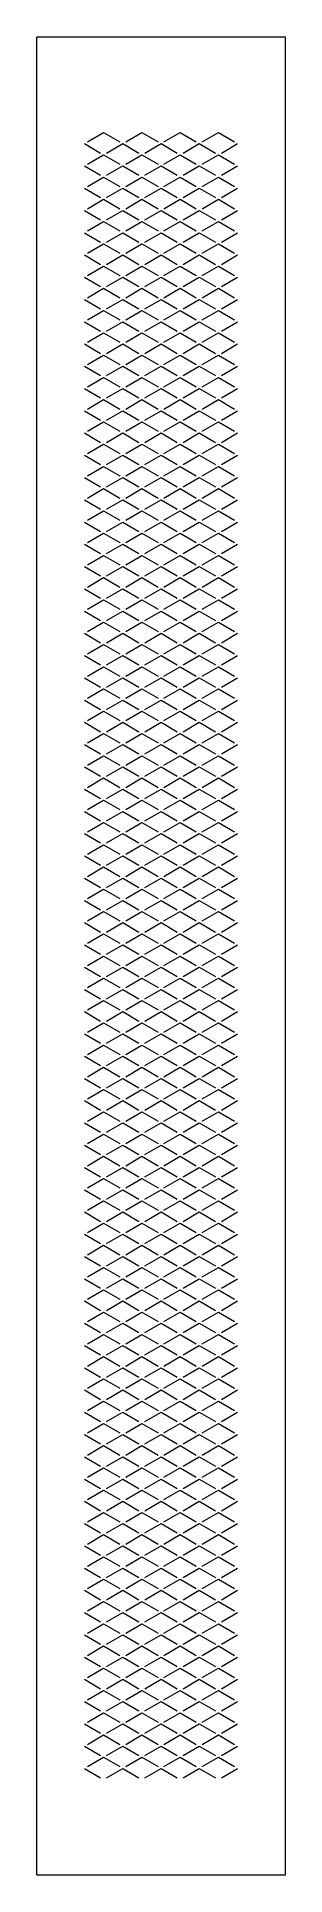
# Model space of a CAD drawing. Header units: metres. Extents: x 0 to 13, y 0 to 96.
import ezdxf

# ---------------------------------------------------------------- set-up
doc = ezdxf.new("R2010")
doc.units = ezdxf.units.M
doc.layers.add('TOP', color=1, linetype='Continuous', lineweight=0)

msp = doc.modelspace()

# ---------------------------------------------------------------- linework, layer by layer
at = {"layer": 'TOP'}
for p, q in [((2.5, 90.419), (3.344, 89.928)), ((2.656, 90.509), (3.5, 91)), ((3.5, 91), (4.344, 90.509)), ((3.656, 89.928), (4.5, 90.419)), ((4.5, 90.419), (5.344, 89.928)), ((4.656, 90.509), (5.5, 91)), ((5.5, 91), (6.344, 90.509)), ((5.656, 89.928), (6.5, 90.419)), ((6.5, 90.419), (7.344, 89.928)), ((6.656, 90.509), (7.5, 91)), ((7.5, 91), (8.344, 90.509)), ((7.656, 89.928), (8.5, 90.419)), ((8.5, 90.419), (9.344, 89.928)), ((8.656, 90.509), (9.5, 91)), ((9.5, 91), (10.344, 90.509)), ((9.656, 89.928), (10.5, 90.419)), ((2.656, 89.347), (3.5, 89.838)), ((3.5, 89.838), (4.344, 89.347)), ((4.656, 89.347), (5.5, 89.838)), ((5.5, 89.838), (6.344, 89.347)), ((6.656, 89.347), (7.5, 89.838)), ((7.5, 89.838), (8.344, 89.347)), ((8.656, 89.347), (9.5, 89.838)), ((9.5, 89.838), (10.344, 89.347)), ((2.5, 89.257), (3.344, 88.766)), ((2.656, 88.185), (3.5, 88.676)), ((3.5, 88.676), (4.344, 88.185)), ((3.656, 88.766), (4.5, 89.257)), ((4.5, 89.257), (5.344, 88.766)), ((4.656, 88.185), (5.5, 88.676)), ((5.5, 88.676), (6.344, 88.185)), ((5.656, 88.766), (6.5, 89.257)), ((6.5, 89.257), (7.344, 88.766)), ((6.656, 88.185), (7.5, 88.676)), ((7.5, 88.676), (8.344, 88.185)), ((7.656, 88.766), (8.5, 89.257)), ((8.5, 89.257), (9.344, 88.766)), ((8.656, 88.185), (9.5, 88.676)), ((9.5, 88.676), (10.344, 88.185)), ((9.656, 88.766), (10.5, 89.257)), ((2.5, 88.095), (3.344, 87.604)), ((2.656, 87.022), (3.5, 87.514)), ((3.5, 87.514), (4.344, 87.022)), ((3.656, 87.604), (4.5, 88.095)), ((4.5, 88.095), (5.344, 87.604)), ((4.656, 87.022), (5.5, 87.514)), ((5.5, 87.514), (6.344, 87.022)), ((5.656, 87.604), (6.5, 88.095)), ((6.5, 88.095), (7.344, 87.604)), ((6.656, 87.022), (7.5, 87.514)), ((7.5, 87.514), (8.344, 87.022)), ((7.656, 87.604), (8.5, 88.095)), ((8.5, 88.095), (9.344, 87.604)), ((8.656, 87.022), (9.5, 87.514)), ((9.5, 87.514), (10.344, 87.022)), ((9.656, 87.604), (10.5, 88.095)), ((2.5, 86.932), (3.344, 86.441)), ((3.656, 86.441), (4.5, 86.932)), ((4.5, 86.932), (5.344, 86.441)), ((5.656, 86.441), (6.5, 86.932)), ((6.5, 86.932), (7.344, 86.441)), ((7.656, 86.441), (8.5, 86.932)), ((8.5, 86.932), (9.344, 86.441)), ((9.656, 86.441), (10.5, 86.932)), ((2.5, 85.77), (3.344, 85.279)), ((2.656, 85.86), (3.5, 86.351)), ((3.5, 86.351), (4.344, 85.86)), ((3.656, 85.279), (4.5, 85.77)), ((4.5, 85.77), (5.344, 85.279)), ((4.656, 85.86), (5.5, 86.351)), ((5.5, 86.351), (6.344, 85.86)), ((5.656, 85.279), (6.5, 85.77)), ((6.5, 85.77), (7.344, 85.279)), ((6.656, 85.86), (7.5, 86.351)), ((7.5, 86.351), (8.344, 85.86)), ((7.656, 85.279), (8.5, 85.77)), ((8.5, 85.77), (9.344, 85.279)), ((8.656, 85.86), (9.5, 86.351)), ((9.5, 86.351), (10.344, 85.86)), ((9.656, 85.279), (10.5, 85.77)), ((2.5, 84.608), (3.344, 84.117)), ((2.656, 84.698), (3.5, 85.189)), ((3.5, 85.189), (4.344, 84.698)), ((3.656, 84.117), (4.5, 84.608)), ((4.5, 84.608), (5.344, 84.117)), ((4.656, 84.698), (5.5, 85.189)), ((5.5, 85.189), (6.344, 84.698)), ((5.656, 84.117), (6.5, 84.608)), ((6.5, 84.608), (7.344, 84.117)), ((6.656, 84.698), (7.5, 85.189)), ((7.5, 85.189), (8.344, 84.698)), ((7.656, 84.117), (8.5, 84.608)), ((8.5, 84.608), (9.344, 84.117)), ((8.656, 84.698), (9.5, 85.189)), ((9.5, 85.189), (10.344, 84.698)), ((9.656, 84.117), (10.5, 84.608)), ((2.656, 83.536), (3.5, 84.027)), ((3.5, 84.027), (4.344, 83.536)), ((4.656, 83.536), (5.5, 84.027)), ((5.5, 84.027), (6.344, 83.536)), ((6.656, 83.536), (7.5, 84.027)), ((7.5, 84.027), (8.344, 83.536)), ((8.656, 83.536), (9.5, 84.027)), ((9.5, 84.027), (10.344, 83.536)), ((2.5, 83.446), (3.344, 82.955)), ((2.656, 82.374), (3.5, 82.865)), ((3.5, 82.865), (4.344, 82.374)), ((3.656, 82.955), (4.5, 83.446)), ((4.5, 83.446), (5.344, 82.955)), ((4.656, 82.374), (5.5, 82.865)), ((5.5, 82.865), (6.344, 82.374)), ((5.656, 82.955), (6.5, 83.446)), ((6.5, 83.446), (7.344, 82.955)), ((6.656, 82.374), (7.5, 82.865)), ((7.5, 82.865), (8.344, 82.374)), ((7.656, 82.955), (8.5, 83.446)), ((8.5, 83.446), (9.344, 82.955)), ((8.656, 82.374), (9.5, 82.865)), ((9.5, 82.865), (10.344, 82.374)), ((9.656, 82.955), (10.5, 83.446)), ((2.5, 82.284), (3.344, 81.793)), ((2.656, 81.212), (3.5, 81.703)), ((3.5, 81.703), (4.344, 81.212)), ((3.656, 81.793), (4.5, 82.284)), ((4.5, 82.284), (5.344, 81.793)), ((4.656, 81.212), (5.5, 81.703)), ((5.5, 81.703), (6.344, 81.212)), ((5.656, 81.793), (6.5, 82.284)), ((6.5, 82.284), (7.344, 81.793)), ((6.656, 81.212), (7.5, 81.703)), ((7.5, 81.703), (8.344, 81.212)), ((7.656, 81.793), (8.5, 82.284)), ((8.5, 82.284), (9.344, 81.793)), ((8.656, 81.212), (9.5, 81.703)), ((9.5, 81.703), (10.344, 81.212)), ((9.656, 81.793), (10.5, 82.284)), ((2.5, 81.122), (3.344, 80.631)), ((3.656, 80.631), (4.5, 81.122)), ((4.5, 81.122), (5.344, 80.631)), ((5.656, 80.631), (6.5, 81.122)), ((6.5, 81.122), (7.344, 80.631)), ((7.656, 80.631), (8.5, 81.122)), ((8.5, 81.122), (9.344, 80.631)), ((9.656, 80.631), (10.5, 81.122)), ((2.5, 79.959), (3.344, 79.468)), ((2.656, 80.05), (3.5, 80.541)), ((3.5, 80.541), (4.344, 80.05)), ((3.656, 79.468), (4.5, 79.959)), ((4.5, 79.959), (5.344, 79.468)), ((4.656, 80.05), (5.5, 80.541)), ((5.5, 80.541), (6.344, 80.05)), ((5.656, 79.468), (6.5, 79.959)), ((6.5, 79.959), (7.344, 79.468)), ((6.656, 80.05), (7.5, 80.541)), ((7.5, 80.541), (8.344, 80.05)), ((7.656, 79.468), (8.5, 79.959)), ((8.5, 79.959), (9.344, 79.468)), ((8.656, 80.05), (9.5, 80.541)), ((9.5, 80.541), (10.344, 80.05)), ((9.656, 79.468), (10.5, 79.959)), ((2.5, 78.797), (3.344, 78.306)), ((2.656, 78.887), (3.5, 79.378)), ((3.5, 79.378), (4.344, 78.887)), ((3.656, 78.306), (4.5, 78.797)), ((4.5, 78.797), (5.344, 78.306)), ((4.656, 78.887), (5.5, 79.378)), ((5.5, 79.378), (6.344, 78.887)), ((5.656, 78.306), (6.5, 78.797)), ((6.5, 78.797), (7.344, 78.306)), ((6.656, 78.887), (7.5, 79.378)), ((7.5, 79.378), (8.344, 78.887)), ((7.656, 78.306), (8.5, 78.797)), ((8.5, 78.797), (9.344, 78.306)), ((8.656, 78.887), (9.5, 79.378)), ((9.5, 79.378), (10.344, 78.887)), ((9.656, 78.306), (10.5, 78.797)), ((2.656, 77.725), (3.5, 78.216)), ((3.5, 78.216), (4.344, 77.725)), ((4.656, 77.725), (5.5, 78.216)), ((5.5, 78.216), (6.344, 77.725)), ((6.656, 77.725), (7.5, 78.216)), ((7.5, 78.216), (8.344, 77.725)), ((8.656, 77.725), (9.5, 78.216)), ((9.5, 78.216), (10.344, 77.725)), ((2.5, 77.635), (3.344, 77.144)), ((2.656, 76.563), (3.5, 77.054)), ((3.5, 77.054), (4.344, 76.563)), ((3.656, 77.144), (4.5, 77.635)), ((4.5, 77.635), (5.344, 77.144)), ((4.656, 76.563), (5.5, 77.054)), ((5.5, 77.054), (6.344, 76.563)), ((5.656, 77.144), (6.5, 77.635)), ((6.5, 77.635), (7.344, 77.144)), ((6.656, 76.563), (7.5, 77.054)), ((7.5, 77.054), (8.344, 76.563)), ((7.656, 77.144), (8.5, 77.635)), ((8.5, 77.635), (9.344, 77.144)), ((8.656, 76.563), (9.5, 77.054)), ((9.5, 77.054), (10.344, 76.563)), ((9.656, 77.144), (10.5, 77.635)), ((2.5, 76.473), (3.344, 75.982)), ((2.656, 75.401), (3.5, 75.892)), ((3.5, 75.892), (4.344, 75.401)), ((3.656, 75.982), (4.5, 76.473)), ((4.5, 76.473), (5.344, 75.982)), ((4.656, 75.401), (5.5, 75.892)), ((5.5, 75.892), (6.344, 75.401)), ((5.656, 75.982), (6.5, 76.473)), ((6.5, 76.473), (7.344, 75.982)), ((6.656, 75.401), (7.5, 75.892)), ((7.5, 75.892), (8.344, 75.401)), ((7.656, 75.982), (8.5, 76.473)), ((8.5, 76.473), (9.344, 75.982)), ((8.656, 75.401), (9.5, 75.892)), ((9.5, 75.892), (10.344, 75.401)), ((9.656, 75.982), (10.5, 76.473)), ((2.5, 75.311), (3.344, 74.82)), ((3.656, 74.82), (4.5, 75.311)), ((4.5, 75.311), (5.344, 74.82)), ((5.656, 74.82), (6.5, 75.311)), ((6.5, 75.311), (7.344, 74.82)), ((7.656, 74.82), (8.5, 75.311)), ((8.5, 75.311), (9.344, 74.82)), ((9.656, 74.82), (10.5, 75.311)), ((2.5, 74.149), (3.344, 73.658)), ((2.656, 74.239), (3.5, 74.73)), ((3.5, 74.73), (4.344, 74.239)), ((3.656, 73.658), (4.5, 74.149)), ((4.5, 74.149), (5.344, 73.658)), ((4.656, 74.239), (5.5, 74.73)), ((5.5, 74.73), (6.344, 74.239)), ((5.656, 73.658), (6.5, 74.149)), ((6.5, 74.149), (7.344, 73.658)), ((6.656, 74.239), (7.5, 74.73)), ((7.5, 74.73), (8.344, 74.239)), ((7.656, 73.658), (8.5, 74.149)), ((8.5, 74.149), (9.344, 73.658)), ((8.656, 74.239), (9.5, 74.73)), ((9.5, 74.73), (10.344, 74.239)), ((9.656, 73.658), (10.5, 74.149)), ((2.5, 72.986), (3.344, 72.495)), ((2.656, 73.077), (3.5, 73.568)), ((3.5, 73.568), (4.344, 73.077)), ((3.656, 72.495), (4.5, 72.986)), ((4.5, 72.986), (5.344, 72.495)), ((4.656, 73.077), (5.5, 73.568)), ((5.5, 73.568), (6.344, 73.077)), ((5.656, 72.495), (6.5, 72.986)), ((6.5, 72.986), (7.344, 72.495)), ((6.656, 73.077), (7.5, 73.568)), ((7.5, 73.568), (8.344, 73.077)), ((7.656, 72.495), (8.5, 72.986)), ((8.5, 72.986), (9.344, 72.495)), ((8.656, 73.077), (9.5, 73.568)), ((9.5, 73.568), (10.344, 73.077)), ((9.656, 72.495), (10.5, 72.986)), ((2.656, 71.914), (3.5, 72.405)), ((3.5, 72.405), (4.344, 71.914)), ((4.656, 71.914), (5.5, 72.405)), ((5.5, 72.405), (6.344, 71.914)), ((6.656, 71.914), (7.5, 72.405)), ((7.5, 72.405), (8.344, 71.914)), ((8.656, 71.914), (9.5, 72.405)), ((9.5, 72.405), (10.344, 71.914)), ((2.5, 71.824), (3.344, 71.333)), ((2.656, 70.752), (3.5, 71.243)), ((3.5, 71.243), (4.344, 70.752)), ((3.656, 71.333), (4.5, 71.824)), ((4.5, 71.824), (5.344, 71.333)), ((4.656, 70.752), (5.5, 71.243)), ((5.5, 71.243), (6.344, 70.752)), ((5.656, 71.333), (6.5, 71.824)), ((6.5, 71.824), (7.344, 71.333)), ((6.656, 70.752), (7.5, 71.243)), ((7.5, 71.243), (8.344, 70.752)), ((7.656, 71.333), (8.5, 71.824)), ((8.5, 71.824), (9.344, 71.333)), ((8.656, 70.752), (9.5, 71.243)), ((9.5, 71.243), (10.344, 70.752)), ((9.656, 71.333), (10.5, 71.824)), ((2.5, 70.662), (3.344, 70.171)), ((2.656, 69.59), (3.5, 70.081)), ((3.5, 70.081), (4.344, 69.59)), ((3.656, 70.171), (4.5, 70.662)), ((4.5, 70.662), (5.344, 70.171)), ((4.656, 69.59), (5.5, 70.081)), ((5.5, 70.081), (6.344, 69.59)), ((5.656, 70.171), (6.5, 70.662)), ((6.5, 70.662), (7.344, 70.171)), ((6.656, 69.59), (7.5, 70.081)), ((7.5, 70.081), (8.344, 69.59)), ((7.656, 70.171), (8.5, 70.662)), ((8.5, 70.662), (9.344, 70.171)), ((8.656, 69.59), (9.5, 70.081)), ((9.5, 70.081), (10.344, 69.59)), ((9.656, 70.171), (10.5, 70.662)), ((2.5, 69.5), (3.344, 69.009)), ((3.656, 69.009), (4.5, 69.5)), ((4.5, 69.5), (5.344, 69.009)), ((5.656, 69.009), (6.5, 69.5)), ((6.5, 69.5), (7.344, 69.009)), ((7.656, 69.009), (8.5, 69.5)), ((8.5, 69.5), (9.344, 69.009)), ((9.656, 69.009), (10.5, 69.5)), ((2.5, 68.338), (3.344, 67.847)), ((2.656, 68.428), (3.5, 68.919)), ((3.5, 68.919), (4.344, 68.428)), ((3.656, 67.847), (4.5, 68.338)), ((4.5, 68.338), (5.344, 67.847)), ((4.656, 68.428), (5.5, 68.919)), ((5.5, 68.919), (6.344, 68.428)), ((5.656, 67.847), (6.5, 68.338)), ((6.5, 68.338), (7.344, 67.847)), ((6.656, 68.428), (7.5, 68.919)), ((7.5, 68.919), (8.344, 68.428)), ((7.656, 67.847), (8.5, 68.338)), ((8.5, 68.338), (9.344, 67.847)), ((8.656, 68.428), (9.5, 68.919)), ((9.5, 68.919), (10.344, 68.428)), ((9.656, 67.847), (10.5, 68.338)), ((2.656, 67.266), (3.5, 67.757)), ((3.5, 67.757), (4.344, 67.266)), ((4.656, 67.266), (5.5, 67.757)), ((5.5, 67.757), (6.344, 67.266)), ((6.656, 67.266), (7.5, 67.757)), ((7.5, 67.757), (8.344, 67.266)), ((8.656, 67.266), (9.5, 67.757)), ((9.5, 67.757), (10.344, 67.266)), ((2.5, 67.176), (3.344, 66.685)), ((2.656, 66.104), (3.5, 66.595)), ((3.5, 66.595), (4.344, 66.104)), ((3.656, 66.685), (4.5, 67.176)), ((4.5, 67.176), (5.344, 66.685)), ((4.656, 66.104), (5.5, 66.595)), ((5.5, 66.595), (6.344, 66.104)), ((5.656, 66.685), (6.5, 67.176)), ((6.5, 67.176), (7.344, 66.685)), ((6.656, 66.104), (7.5, 66.595)), ((7.5, 66.595), (8.344, 66.104)), ((7.656, 66.685), (8.5, 67.176)), ((8.5, 67.176), (9.344, 66.685)), ((8.656, 66.104), (9.5, 66.595)), ((9.5, 66.595), (10.344, 66.104)), ((9.656, 66.685), (10.5, 67.176)), ((2.5, 66.014), (3.344, 65.522)), ((2.656, 64.941), (3.5, 65.432)), ((3.5, 65.432), (4.344, 64.941)), ((3.656, 65.522), (4.5, 66.014)), ((4.5, 66.014), (5.344, 65.522)), ((4.656, 64.941), (5.5, 65.432)), ((5.5, 65.432), (6.344, 64.941)), ((5.656, 65.522), (6.5, 66.014)), ((6.5, 66.014), (7.344, 65.522)), ((6.656, 64.941), (7.5, 65.432)), ((7.5, 65.432), (8.344, 64.941)), ((7.656, 65.522), (8.5, 66.014)), ((8.5, 66.014), (9.344, 65.522)), ((8.656, 64.941), (9.5, 65.432)), ((9.5, 65.432), (10.344, 64.941)), ((9.656, 65.522), (10.5, 66.014)), ((2.5, 64.851), (3.344, 64.36)), ((3.656, 64.36), (4.5, 64.851)), ((4.5, 64.851), (5.344, 64.36)), ((5.656, 64.36), (6.5, 64.851)), ((6.5, 64.851), (7.344, 64.36)), ((7.656, 64.36), (8.5, 64.851)), ((8.5, 64.851), (9.344, 64.36)), ((9.656, 64.36), (10.5, 64.851)), ((2.5, 63.689), (3.344, 63.198)), ((2.656, 63.779), (3.5, 64.27)), ((3.5, 64.27), (4.344, 63.779)), ((3.656, 63.198), (4.5, 63.689)), ((4.5, 63.689), (5.344, 63.198)), ((4.656, 63.779), (5.5, 64.27)), ((5.5, 64.27), (6.344, 63.779)), ((5.656, 63.198), (6.5, 63.689)), ((6.5, 63.689), (7.344, 63.198)), ((6.656, 63.779), (7.5, 64.27)), ((7.5, 64.27), (8.344, 63.779)), ((7.656, 63.198), (8.5, 63.689)), ((8.5, 63.689), (9.344, 63.198)), ((8.656, 63.779), (9.5, 64.27)), ((9.5, 64.27), (10.344, 63.779)), ((9.656, 63.198), (10.5, 63.689)), ((2.5, 62.527), (3.344, 62.036)), ((2.656, 62.617), (3.5, 63.108)), ((3.5, 63.108), (4.344, 62.617)), ((3.656, 62.036), (4.5, 62.527)), ((4.5, 62.527), (5.344, 62.036)), ((4.656, 62.617), (5.5, 63.108)), ((5.5, 63.108), (6.344, 62.617)), ((5.656, 62.036), (6.5, 62.527)), ((6.5, 62.527), (7.344, 62.036)), ((6.656, 62.617), (7.5, 63.108)), ((7.5, 63.108), (8.344, 62.617)), ((7.656, 62.036), (8.5, 62.527)), ((8.5, 62.527), (9.344, 62.036)), ((8.656, 62.617), (9.5, 63.108)), ((9.5, 63.108), (10.344, 62.617)), ((9.656, 62.036), (10.5, 62.527)), ((2.656, 61.455), (3.5, 61.946)), ((3.5, 61.946), (4.344, 61.455)), ((4.656, 61.455), (5.5, 61.946)), ((5.5, 61.946), (6.344, 61.455)), ((6.656, 61.455), (7.5, 61.946)), ((7.5, 61.946), (8.344, 61.455)), ((8.656, 61.455), (9.5, 61.946)), ((9.5, 61.946), (10.344, 61.455)), ((2.5, 61.365), (3.344, 60.874)), ((2.656, 60.293), (3.5, 60.784)), ((3.5, 60.784), (4.344, 60.293)), ((3.656, 60.874), (4.5, 61.365)), ((4.5, 61.365), (5.344, 60.874)), ((4.656, 60.293), (5.5, 60.784)), ((5.5, 60.784), (6.344, 60.293)), ((5.656, 60.874), (6.5, 61.365)), ((6.5, 61.365), (7.344, 60.874)), ((6.656, 60.293), (7.5, 60.784)), ((7.5, 60.784), (8.344, 60.293)), ((7.656, 60.874), (8.5, 61.365)), ((8.5, 61.365), (9.344, 60.874)), ((8.656, 60.293), (9.5, 60.784)), ((9.5, 60.784), (10.344, 60.293)), ((9.656, 60.874), (10.5, 61.365)), ((2.5, 60.203), (3.344, 59.712)), ((2.656, 59.131), (3.5, 59.622)), ((3.5, 59.622), (4.344, 59.131)), ((3.656, 59.712), (4.5, 60.203)), ((4.5, 60.203), (5.344, 59.712)), ((4.656, 59.131), (5.5, 59.622)), ((5.5, 59.622), (6.344, 59.131)), ((5.656, 59.712), (6.5, 60.203)), ((6.5, 60.203), (7.344, 59.712)), ((6.656, 59.131), (7.5, 59.622)), ((7.5, 59.622), (8.344, 59.131)), ((7.656, 59.712), (8.5, 60.203)), ((8.5, 60.203), (9.344, 59.712)), ((8.656, 59.131), (9.5, 59.622)), ((9.5, 59.622), (10.344, 59.131)), ((9.656, 59.712), (10.5, 60.203)), ((2.5, 59.041), (3.344, 58.55)), ((3.656, 58.55), (4.5, 59.041)), ((4.5, 59.041), (5.344, 58.55)), ((5.656, 58.55), (6.5, 59.041)), ((6.5, 59.041), (7.344, 58.55)), ((7.656, 58.55), (8.5, 59.041)), ((8.5, 59.041), (9.344, 58.55)), ((9.656, 58.55), (10.5, 59.041)), ((2.5, 57.878), (3.344, 57.387)), ((2.656, 57.968), (3.5, 58.459)), ((3.5, 58.459), (4.344, 57.968)), ((3.656, 57.387), (4.5, 57.878)), ((4.5, 57.878), (5.344, 57.387)), ((4.656, 57.968), (5.5, 58.459)), ((5.5, 58.459), (6.344, 57.968)), ((5.656, 57.387), (6.5, 57.878)), ((6.5, 57.878), (7.344, 57.387)), ((6.656, 57.968), (7.5, 58.459)), ((7.5, 58.459), (8.344, 57.968)), ((7.656, 57.387), (8.5, 57.878)), ((8.5, 57.878), (9.344, 57.387)), ((8.656, 57.968), (9.5, 58.459)), ((9.5, 58.459), (10.344, 57.968)), ((9.656, 57.387), (10.5, 57.878)), ((2.5, 56.716), (3.344, 56.225)), ((2.656, 56.806), (3.5, 57.297)), ((3.5, 57.297), (4.344, 56.806)), ((3.656, 56.225), (4.5, 56.716)), ((4.5, 56.716), (5.344, 56.225)), ((4.656, 56.806), (5.5, 57.297)), ((5.5, 57.297), (6.344, 56.806)), ((5.656, 56.225), (6.5, 56.716)), ((6.5, 56.716), (7.344, 56.225)), ((6.656, 56.806), (7.5, 57.297)), ((7.5, 57.297), (8.344, 56.806)), ((7.656, 56.225), (8.5, 56.716)), ((8.5, 56.716), (9.344, 56.225)), ((8.656, 56.806), (9.5, 57.297)), ((9.5, 57.297), (10.344, 56.806)), ((9.656, 56.225), (10.5, 56.716)), ((2.656, 55.644), (3.5, 56.135)), ((3.5, 56.135), (4.344, 55.644)), ((4.656, 55.644), (5.5, 56.135)), ((5.5, 56.135), (6.344, 55.644)), ((6.656, 55.644), (7.5, 56.135)), ((7.5, 56.135), (8.344, 55.644)), ((8.656, 55.644), (9.5, 56.135)), ((9.5, 56.135), (10.344, 55.644)), ((2.5, 55.554), (3.344, 55.063)), ((2.656, 54.482), (3.5, 54.973)), ((3.5, 54.973), (4.344, 54.482)), ((3.656, 55.063), (4.5, 55.554)), ((4.5, 55.554), (5.344, 55.063)), ((4.656, 54.482), (5.5, 54.973)), ((5.5, 54.973), (6.344, 54.482)), ((5.656, 55.063), (6.5, 55.554)), ((6.5, 55.554), (7.344, 55.063)), ((6.656, 54.482), (7.5, 54.973)), ((7.5, 54.973), (8.344, 54.482)), ((7.656, 55.063), (8.5, 55.554)), ((8.5, 55.554), (9.344, 55.063)), ((8.656, 54.482), (9.5, 54.973)), ((9.5, 54.973), (10.344, 54.482)), ((9.656, 55.063), (10.5, 55.554)), ((2.5, 54.392), (3.344, 53.901)), ((2.656, 53.32), (3.5, 53.811)), ((3.5, 53.811), (4.344, 53.32)), ((3.656, 53.901), (4.5, 54.392)), ((4.5, 54.392), (5.344, 53.901)), ((4.656, 53.32), (5.5, 53.811)), ((5.5, 53.811), (6.344, 53.32)), ((5.656, 53.901), (6.5, 54.392)), ((6.5, 54.392), (7.344, 53.901)), ((6.656, 53.32), (7.5, 53.811)), ((7.5, 53.811), (8.344, 53.32)), ((7.656, 53.901), (8.5, 54.392)), ((8.5, 54.392), (9.344, 53.901)), ((8.656, 53.32), (9.5, 53.811)), ((9.5, 53.811), (10.344, 53.32)), ((9.656, 53.901), (10.5, 54.392)), ((2.5, 53.23), (3.344, 52.739)), ((3.656, 52.739), (4.5, 53.23)), ((4.5, 53.23), (5.344, 52.739)), ((5.656, 52.739), (6.5, 53.23)), ((6.5, 53.23), (7.344, 52.739)), ((7.656, 52.739), (8.5, 53.23)), ((8.5, 53.23), (9.344, 52.739)), ((9.656, 52.739), (10.5, 53.23)), ((2.5, 52.068), (3.344, 51.577)), ((2.656, 52.158), (3.5, 52.649)), ((3.5, 52.649), (4.344, 52.158)), ((3.656, 51.577), (4.5, 52.068)), ((4.5, 52.068), (5.344, 51.577)), ((4.656, 52.158), (5.5, 52.649)), ((5.5, 52.649), (6.344, 52.158)), ((5.656, 51.577), (6.5, 52.068)), ((6.5, 52.068), (7.344, 51.577)), ((6.656, 52.158), (7.5, 52.649)), ((7.5, 52.649), (8.344, 52.158)), ((7.656, 51.577), (8.5, 52.068)), ((8.5, 52.068), (9.344, 51.577)), ((8.656, 52.158), (9.5, 52.649)), ((9.5, 52.649), (10.344, 52.158)), ((9.656, 51.577), (10.5, 52.068)), ((2.5, 50.905), (3.344, 50.414)), ((2.656, 50.995), (3.5, 51.486)), ((3.5, 51.486), (4.344, 50.995)), ((3.656, 50.414), (4.5, 50.905)), ((4.5, 50.905), (5.344, 50.414)), ((4.656, 50.995), (5.5, 51.486)), ((5.5, 51.486), (6.344, 50.995)), ((5.656, 50.414), (6.5, 50.905)), ((6.5, 50.905), (7.344, 50.414)), ((6.656, 50.995), (7.5, 51.486)), ((7.5, 51.486), (8.344, 50.995)), ((7.656, 50.414), (8.5, 50.905)), ((8.5, 50.905), (9.344, 50.414)), ((8.656, 50.995), (9.5, 51.486)), ((9.5, 51.486), (10.344, 50.995)), ((9.656, 50.414), (10.5, 50.905)), ((2.656, 49.833), (3.5, 50.324)), ((3.5, 50.324), (4.344, 49.833)), ((4.656, 49.833), (5.5, 50.324)), ((5.5, 50.324), (6.344, 49.833)), ((6.656, 49.833), (7.5, 50.324)), ((7.5, 50.324), (8.344, 49.833)), ((8.656, 49.833), (9.5, 50.324)), ((9.5, 50.324), (10.344, 49.833)), ((2.5, 49.743), (3.344, 49.252)), ((2.656, 48.671), (3.5, 49.162)), ((3.5, 49.162), (4.344, 48.671)), ((3.656, 49.252), (4.5, 49.743)), ((4.5, 49.743), (5.344, 49.252)), ((4.656, 48.671), (5.5, 49.162)), ((5.5, 49.162), (6.344, 48.671)), ((5.656, 49.252), (6.5, 49.743)), ((6.5, 49.743), (7.344, 49.252)), ((6.656, 48.671), (7.5, 49.162)), ((7.5, 49.162), (8.344, 48.671)), ((7.656, 49.252), (8.5, 49.743)), ((8.5, 49.743), (9.344, 49.252)), ((8.656, 48.671), (9.5, 49.162)), ((9.5, 49.162), (10.344, 48.671)), ((9.656, 49.252), (10.5, 49.743)), ((2.5, 48.581), (3.344, 48.09)), ((3.656, 48.09), (4.5, 48.581)), ((4.5, 48.581), (5.344, 48.09)), ((5.656, 48.09), (6.5, 48.581)), ((6.5, 48.581), (7.344, 48.09)), ((7.656, 48.09), (8.5, 48.581)), ((8.5, 48.581), (9.344, 48.09)), ((9.656, 48.09), (10.5, 48.581)), ((2.5, 47.419), (3.344, 46.928)), ((2.656, 47.509), (3.5, 48)), ((3.5, 48), (4.344, 47.509)), ((3.656, 46.928), (4.5, 47.419)), ((4.5, 47.419), (5.344, 46.928)), ((4.656, 47.509), (5.5, 48)), ((5.5, 48), (6.344, 47.509)), ((5.656, 46.928), (6.5, 47.419)), ((6.5, 47.419), (7.344, 46.928)), ((6.656, 47.509), (7.5, 48)), ((7.5, 48), (8.344, 47.509)), ((7.656, 46.928), (8.5, 47.419)), ((8.5, 47.419), (9.344, 46.928)), ((8.656, 47.509), (9.5, 48)), ((9.5, 48), (10.344, 47.509)), ((9.656, 46.928), (10.5, 47.419)), ((2.5, 46.257), (3.344, 45.766)), ((2.656, 46.347), (3.5, 46.838)), ((3.5, 46.838), (4.344, 46.347)), ((3.656, 45.766), (4.5, 46.257)), ((4.5, 46.257), (5.344, 45.766)), ((4.656, 46.347), (5.5, 46.838)), ((5.5, 46.838), (6.344, 46.347)), ((5.656, 45.766), (6.5, 46.257)), ((6.5, 46.257), (7.344, 45.766)), ((6.656, 46.347), (7.5, 46.838)), ((7.5, 46.838), (8.344, 46.347)), ((7.656, 45.766), (8.5, 46.257)), ((8.5, 46.257), (9.344, 45.766)), ((8.656, 46.347), (9.5, 46.838)), ((9.5, 46.838), (10.344, 46.347)), ((9.656, 45.766), (10.5, 46.257)), ((2.656, 45.185), (3.5, 45.676)), ((3.5, 45.676), (4.344, 45.185)), ((4.656, 45.185), (5.5, 45.676)), ((5.5, 45.676), (6.344, 45.185)), ((6.656, 45.185), (7.5, 45.676)), ((7.5, 45.676), (8.344, 45.185)), ((8.656, 45.185), (9.5, 45.676)), ((9.5, 45.676), (10.344, 45.185)), ((2.5, 45.095), (3.344, 44.604)), ((2.656, 44.022), (3.5, 44.514)), ((3.5, 44.514), (4.344, 44.022)), ((3.656, 44.604), (4.5, 45.095)), ((4.5, 45.095), (5.344, 44.604)), ((4.656, 44.022), (5.5, 44.514)), ((5.5, 44.514), (6.344, 44.022)), ((5.656, 44.604), (6.5, 45.095)), ((6.5, 45.095), (7.344, 44.604)), ((6.656, 44.022), (7.5, 44.514)), ((7.5, 44.514), (8.344, 44.022)), ((7.656, 44.604), (8.5, 45.095)), ((8.5, 45.095), (9.344, 44.604)), ((8.656, 44.022), (9.5, 44.514)), ((9.5, 44.514), (10.344, 44.022)), ((9.656, 44.604), (10.5, 45.095)), ((2.5, 43.932), (3.344, 43.441)), ((2.656, 42.86), (3.5, 43.351)), ((3.5, 43.351), (4.344, 42.86)), ((3.656, 43.441), (4.5, 43.932)), ((4.5, 43.932), (5.344, 43.441)), ((4.656, 42.86), (5.5, 43.351)), ((5.5, 43.351), (6.344, 42.86)), ((5.656, 43.441), (6.5, 43.932)), ((6.5, 43.932), (7.344, 43.441)), ((6.656, 42.86), (7.5, 43.351)), ((7.5, 43.351), (8.344, 42.86)), ((7.656, 43.441), (8.5, 43.932)), ((8.5, 43.932), (9.344, 43.441)), ((8.656, 42.86), (9.5, 43.351)), ((9.5, 43.351), (10.344, 42.86)), ((9.656, 43.441), (10.5, 43.932)), ((2.5, 42.77), (3.344, 42.279)), ((3.656, 42.279), (4.5, 42.77)), ((4.5, 42.77), (5.344, 42.279)), ((5.656, 42.279), (6.5, 42.77)), ((6.5, 42.77), (7.344, 42.279)), ((7.656, 42.279), (8.5, 42.77)), ((8.5, 42.77), (9.344, 42.279)), ((9.656, 42.279), (10.5, 42.77)), ((2.5, 41.608), (3.344, 41.117)), ((2.656, 41.698), (3.5, 42.189)), ((3.5, 42.189), (4.344, 41.698)), ((3.656, 41.117), (4.5, 41.608)), ((4.5, 41.608), (5.344, 41.117)), ((4.656, 41.698), (5.5, 42.189)), ((5.5, 42.189), (6.344, 41.698)), ((5.656, 41.117), (6.5, 41.608)), ((6.5, 41.608), (7.344, 41.117)), ((6.656, 41.698), (7.5, 42.189)), ((7.5, 42.189), (8.344, 41.698)), ((7.656, 41.117), (8.5, 41.608)), ((8.5, 41.608), (9.344, 41.117)), ((8.656, 41.698), (9.5, 42.189)), ((9.5, 42.189), (10.344, 41.698)), ((9.656, 41.117), (10.5, 41.608)), ((2.5, 40.446), (3.344, 39.955)), ((2.656, 40.536), (3.5, 41.027)), ((3.5, 41.027), (4.344, 40.536)), ((3.656, 39.955), (4.5, 40.446)), ((4.5, 40.446), (5.344, 39.955)), ((4.656, 40.536), (5.5, 41.027)), ((5.5, 41.027), (6.344, 40.536)), ((5.656, 39.955), (6.5, 40.446)), ((6.5, 40.446), (7.344, 39.955)), ((6.656, 40.536), (7.5, 41.027)), ((7.5, 41.027), (8.344, 40.536)), ((7.656, 39.955), (8.5, 40.446)), ((8.5, 40.446), (9.344, 39.955)), ((8.656, 40.536), (9.5, 41.027)), ((9.5, 41.027), (10.344, 40.536)), ((9.656, 39.955), (10.5, 40.446)), ((2.656, 39.374), (3.5, 39.865)), ((3.5, 39.865), (4.344, 39.374)), ((4.656, 39.374), (5.5, 39.865)), ((5.5, 39.865), (6.344, 39.374)), ((6.656, 39.374), (7.5, 39.865)), ((7.5, 39.865), (8.344, 39.374)), ((8.656, 39.374), (9.5, 39.865)), ((9.5, 39.865), (10.344, 39.374)), ((2.5, 39.284), (3.344, 38.793)), ((2.656, 38.212), (3.5, 38.703)), ((3.5, 38.703), (4.344, 38.212)), ((3.656, 38.793), (4.5, 39.284)), ((4.5, 39.284), (5.344, 38.793)), ((4.656, 38.212), (5.5, 38.703)), ((5.5, 38.703), (6.344, 38.212)), ((5.656, 38.793), (6.5, 39.284)), ((6.5, 39.284), (7.344, 38.793)), ((6.656, 38.212), (7.5, 38.703)), ((7.5, 38.703), (8.344, 38.212)), ((7.656, 38.793), (8.5, 39.284)), ((8.5, 39.284), (9.344, 38.793)), ((8.656, 38.212), (9.5, 38.703)), ((9.5, 38.703), (10.344, 38.212)), ((9.656, 38.793), (10.5, 39.284)), ((2.5, 38.122), (3.344, 37.631)), ((2.656, 37.05), (3.5, 37.541)), ((3.5, 37.541), (4.344, 37.05)), ((3.656, 37.631), (4.5, 38.122)), ((4.5, 38.122), (5.344, 37.631)), ((4.656, 37.05), (5.5, 37.541)), ((5.5, 37.541), (6.344, 37.05)), ((5.656, 37.631), (6.5, 38.122)), ((6.5, 38.122), (7.344, 37.631)), ((6.656, 37.05), (7.5, 37.541)), ((7.5, 37.541), (8.344, 37.05)), ((7.656, 37.631), (8.5, 38.122)), ((8.5, 38.122), (9.344, 37.631)), ((8.656, 37.05), (9.5, 37.541)), ((9.5, 37.541), (10.344, 37.05)), ((9.656, 37.631), (10.5, 38.122)), ((2.5, 36.959), (3.344, 36.468)), ((3.656, 36.468), (4.5, 36.959)), ((4.5, 36.959), (5.344, 36.468)), ((5.656, 36.468), (6.5, 36.959)), ((6.5, 36.959), (7.344, 36.468)), ((7.656, 36.468), (8.5, 36.959)), ((8.5, 36.959), (9.344, 36.468)), ((9.656, 36.468), (10.5, 36.959)), ((2.5, 35.797), (3.344, 35.306)), ((2.656, 35.887), (3.5, 36.378)), ((3.5, 36.378), (4.344, 35.887)), ((3.656, 35.306), (4.5, 35.797)), ((4.5, 35.797), (5.344, 35.306)), ((4.656, 35.887), (5.5, 36.378)), ((5.5, 36.378), (6.344, 35.887)), ((5.656, 35.306), (6.5, 35.797)), ((6.5, 35.797), (7.344, 35.306)), ((6.656, 35.887), (7.5, 36.378)), ((7.5, 36.378), (8.344, 35.887)), ((7.656, 35.306), (8.5, 35.797)), ((8.5, 35.797), (9.344, 35.306)), ((8.656, 35.887), (9.5, 36.378)), ((9.5, 36.378), (10.344, 35.887)), ((9.656, 35.306), (10.5, 35.797)), ((2.5, 34.635), (3.344, 34.144)), ((2.656, 34.725), (3.5, 35.216)), ((3.5, 35.216), (4.344, 34.725)), ((3.656, 34.144), (4.5, 34.635)), ((4.5, 34.635), (5.344, 34.144)), ((4.656, 34.725), (5.5, 35.216)), ((5.5, 35.216), (6.344, 34.725)), ((5.656, 34.144), (6.5, 34.635)), ((6.5, 34.635), (7.344, 34.144)), ((6.656, 34.725), (7.5, 35.216)), ((7.5, 35.216), (8.344, 34.725)), ((7.656, 34.144), (8.5, 34.635)), ((8.5, 34.635), (9.344, 34.144)), ((8.656, 34.725), (9.5, 35.216)), ((9.5, 35.216), (10.344, 34.725)), ((9.656, 34.144), (10.5, 34.635)), ((2.656, 33.563), (3.5, 34.054)), ((3.5, 34.054), (4.344, 33.563)), ((4.656, 33.563), (5.5, 34.054)), ((5.5, 34.054), (6.344, 33.563)), ((6.656, 33.563), (7.5, 34.054)), ((7.5, 34.054), (8.344, 33.563)), ((8.656, 33.563), (9.5, 34.054)), ((9.5, 34.054), (10.344, 33.563)), ((2.5, 33.473), (3.344, 32.982)), ((2.656, 32.401), (3.5, 32.892)), ((3.5, 32.892), (4.344, 32.401)), ((3.656, 32.982), (4.5, 33.473)), ((4.5, 33.473), (5.344, 32.982)), ((4.656, 32.401), (5.5, 32.892)), ((5.5, 32.892), (6.344, 32.401)), ((5.656, 32.982), (6.5, 33.473)), ((6.5, 33.473), (7.344, 32.982)), ((6.656, 32.401), (7.5, 32.892)), ((7.5, 32.892), (8.344, 32.401)), ((7.656, 32.982), (8.5, 33.473)), ((8.5, 33.473), (9.344, 32.982)), ((8.656, 32.401), (9.5, 32.892)), ((9.5, 32.892), (10.344, 32.401)), ((9.656, 32.982), (10.5, 33.473)), ((2.5, 32.311), (3.344, 31.82)), ((2.656, 31.239), (3.5, 31.73)), ((3.5, 31.73), (4.344, 31.239)), ((3.656, 31.82), (4.5, 32.311)), ((4.5, 32.311), (5.344, 31.82)), ((4.656, 31.239), (5.5, 31.73)), ((5.5, 31.73), (6.344, 31.239)), ((5.656, 31.82), (6.5, 32.311)), ((6.5, 32.311), (7.344, 31.82)), ((6.656, 31.239), (7.5, 31.73)), ((7.5, 31.73), (8.344, 31.239)), ((7.656, 31.82), (8.5, 32.311)), ((8.5, 32.311), (9.344, 31.82)), ((8.656, 31.239), (9.5, 31.73)), ((9.5, 31.73), (10.344, 31.239)), ((9.656, 31.82), (10.5, 32.311)), ((2.5, 31.149), (3.344, 30.658)), ((3.656, 30.658), (4.5, 31.149)), ((4.5, 31.149), (5.344, 30.658)), ((5.656, 30.658), (6.5, 31.149)), ((6.5, 31.149), (7.344, 30.658)), ((7.656, 30.658), (8.5, 31.149)), ((8.5, 31.149), (9.344, 30.658)), ((9.656, 30.658), (10.5, 31.149)), ((2.5, 29.986), (3.344, 29.495)), ((2.656, 30.077), (3.5, 30.568)), ((3.5, 30.568), (4.344, 30.077)), ((3.656, 29.495), (4.5, 29.986)), ((4.5, 29.986), (5.344, 29.495)), ((4.656, 30.077), (5.5, 30.568)), ((5.5, 30.568), (6.344, 30.077)), ((5.656, 29.495), (6.5, 29.986)), ((6.5, 29.986), (7.344, 29.495)), ((6.656, 30.077), (7.5, 30.568)), ((7.5, 30.568), (8.344, 30.077)), ((7.656, 29.495), (8.5, 29.986)), ((8.5, 29.986), (9.344, 29.495)), ((8.656, 30.077), (9.5, 30.568)), ((9.5, 30.568), (10.344, 30.077)), ((9.656, 29.495), (10.5, 29.986)), ((2.5, 28.824), (3.344, 28.333)), ((2.656, 28.914), (3.5, 29.405)), ((3.5, 29.405), (4.344, 28.914)), ((3.656, 28.333), (4.5, 28.824)), ((4.5, 28.824), (5.344, 28.333)), ((4.656, 28.914), (5.5, 29.405)), ((5.5, 29.405), (6.344, 28.914)), ((5.656, 28.333), (6.5, 28.824)), ((6.5, 28.824), (7.344, 28.333)), ((6.656, 28.914), (7.5, 29.405)), ((7.5, 29.405), (8.344, 28.914)), ((7.656, 28.333), (8.5, 28.824)), ((8.5, 28.824), (9.344, 28.333)), ((8.656, 28.914), (9.5, 29.405)), ((9.5, 29.405), (10.344, 28.914)), ((9.656, 28.333), (10.5, 28.824)), ((2.656, 27.752), (3.5, 28.243)), ((3.5, 28.243), (4.344, 27.752)), ((4.656, 27.752), (5.5, 28.243)), ((5.5, 28.243), (6.344, 27.752)), ((6.656, 27.752), (7.5, 28.243)), ((7.5, 28.243), (8.344, 27.752)), ((8.656, 27.752), (9.5, 28.243)), ((9.5, 28.243), (10.344, 27.752)), ((2.5, 27.662), (3.344, 27.171)), ((2.656, 26.59), (3.5, 27.081)), ((3.5, 27.081), (4.344, 26.59)), ((3.656, 27.171), (4.5, 27.662)), ((4.5, 27.662), (5.344, 27.171)), ((4.656, 26.59), (5.5, 27.081)), ((5.5, 27.081), (6.344, 26.59)), ((5.656, 27.171), (6.5, 27.662)), ((6.5, 27.662), (7.344, 27.171)), ((6.656, 26.59), (7.5, 27.081)), ((7.5, 27.081), (8.344, 26.59)), ((7.656, 27.171), (8.5, 27.662)), ((8.5, 27.662), (9.344, 27.171)), ((8.656, 26.59), (9.5, 27.081)), ((9.5, 27.081), (10.344, 26.59)), ((9.656, 27.171), (10.5, 27.662)), ((2.5, 26.5), (3.344, 26.009)), ((3.656, 26.009), (4.5, 26.5)), ((4.5, 26.5), (5.344, 26.009)), ((5.656, 26.009), (6.5, 26.5)), ((6.5, 26.5), (7.344, 26.009)), ((7.656, 26.009), (8.5, 26.5)), ((8.5, 26.5), (9.344, 26.009)), ((9.656, 26.009), (10.5, 26.5)), ((2.5, 25.338), (3.344, 24.847)), ((2.656, 25.428), (3.5, 25.919)), ((3.5, 25.919), (4.344, 25.428)), ((3.656, 24.847), (4.5, 25.338)), ((4.5, 25.338), (5.344, 24.847)), ((4.656, 25.428), (5.5, 25.919)), ((5.5, 25.919), (6.344, 25.428)), ((5.656, 24.847), (6.5, 25.338)), ((6.5, 25.338), (7.344, 24.847)), ((6.656, 25.428), (7.5, 25.919)), ((7.5, 25.919), (8.344, 25.428)), ((7.656, 24.847), (8.5, 25.338)), ((8.5, 25.338), (9.344, 24.847)), ((8.656, 25.428), (9.5, 25.919)), ((9.5, 25.919), (10.344, 25.428)), ((9.656, 24.847), (10.5, 25.338)), ((2.5, 24.176), (3.344, 23.685)), ((2.656, 24.266), (3.5, 24.757)), ((3.5, 24.757), (4.344, 24.266)), ((3.656, 23.685), (4.5, 24.176)), ((4.5, 24.176), (5.344, 23.685)), ((4.656, 24.266), (5.5, 24.757)), ((5.5, 24.757), (6.344, 24.266)), ((5.656, 23.685), (6.5, 24.176)), ((6.5, 24.176), (7.344, 23.685)), ((6.656, 24.266), (7.5, 24.757)), ((7.5, 24.757), (8.344, 24.266)), ((7.656, 23.685), (8.5, 24.176)), ((8.5, 24.176), (9.344, 23.685)), ((8.656, 24.266), (9.5, 24.757)), ((9.5, 24.757), (10.344, 24.266)), ((9.656, 23.685), (10.5, 24.176)), ((2.656, 23.104), (3.5, 23.595)), ((3.5, 23.595), (4.344, 23.104)), ((4.656, 23.104), (5.5, 23.595)), ((5.5, 23.595), (6.344, 23.104)), ((6.656, 23.104), (7.5, 23.595)), ((7.5, 23.595), (8.344, 23.104)), ((8.656, 23.104), (9.5, 23.595)), ((9.5, 23.595), (10.344, 23.104)), ((2.5, 23.014), (3.344, 22.522)), ((2.656, 21.941), (3.5, 22.432)), ((3.5, 22.432), (4.344, 21.941)), ((3.656, 22.522), (4.5, 23.014)), ((4.5, 23.014), (5.344, 22.522)), ((4.656, 21.941), (5.5, 22.432)), ((5.5, 22.432), (6.344, 21.941)), ((5.656, 22.522), (6.5, 23.014)), ((6.5, 23.014), (7.344, 22.522)), ((6.656, 21.941), (7.5, 22.432)), ((7.5, 22.432), (8.344, 21.941)), ((7.656, 22.522), (8.5, 23.014)), ((8.5, 23.014), (9.344, 22.522)), ((8.656, 21.941), (9.5, 22.432)), ((9.5, 22.432), (10.344, 21.941)), ((9.656, 22.522), (10.5, 23.014)), ((2.5, 21.851), (3.344, 21.36)), ((2.656, 20.779), (3.5, 21.27)), ((3.5, 21.27), (4.344, 20.779)), ((3.656, 21.36), (4.5, 21.851)), ((4.5, 21.851), (5.344, 21.36)), ((4.656, 20.779), (5.5, 21.27)), ((5.5, 21.27), (6.344, 20.779)), ((5.656, 21.36), (6.5, 21.851)), ((6.5, 21.851), (7.344, 21.36)), ((6.656, 20.779), (7.5, 21.27)), ((7.5, 21.27), (8.344, 20.779)), ((7.656, 21.36), (8.5, 21.851)), ((8.5, 21.851), (9.344, 21.36)), ((8.656, 20.779), (9.5, 21.27)), ((9.5, 21.27), (10.344, 20.779)), ((9.656, 21.36), (10.5, 21.851)), ((2.5, 20.689), (3.344, 20.198)), ((3.656, 20.198), (4.5, 20.689)), ((4.5, 20.689), (5.344, 20.198)), ((5.656, 20.198), (6.5, 20.689)), ((6.5, 20.689), (7.344, 20.198)), ((7.656, 20.198), (8.5, 20.689)), ((8.5, 20.689), (9.344, 20.198)), ((9.656, 20.198), (10.5, 20.689)), ((2.5, 19.527), (3.344, 19.036)), ((2.656, 19.617), (3.5, 20.108)), ((3.5, 20.108), (4.344, 19.617)), ((3.656, 19.036), (4.5, 19.527)), ((4.5, 19.527), (5.344, 19.036)), ((4.656, 19.617), (5.5, 20.108)), ((5.5, 20.108), (6.344, 19.617)), ((5.656, 19.036), (6.5, 19.527)), ((6.5, 19.527), (7.344, 19.036)), ((6.656, 19.617), (7.5, 20.108)), ((7.5, 20.108), (8.344, 19.617)), ((7.656, 19.036), (8.5, 19.527)), ((8.5, 19.527), (9.344, 19.036)), ((8.656, 19.617), (9.5, 20.108)), ((9.5, 20.108), (10.344, 19.617)), ((9.656, 19.036), (10.5, 19.527)), ((2.5, 18.365), (3.344, 17.874)), ((2.656, 18.455), (3.5, 18.946)), ((3.5, 18.946), (4.344, 18.455)), ((3.656, 17.874), (4.5, 18.365)), ((4.5, 18.365), (5.344, 17.874)), ((4.656, 18.455), (5.5, 18.946)), ((5.5, 18.946), (6.344, 18.455)), ((5.656, 17.874), (6.5, 18.365)), ((6.5, 18.365), (7.344, 17.874)), ((6.656, 18.455), (7.5, 18.946)), ((7.5, 18.946), (8.344, 18.455)), ((7.656, 17.874), (8.5, 18.365)), ((8.5, 18.365), (9.344, 17.874)), ((8.656, 18.455), (9.5, 18.946)), ((9.5, 18.946), (10.344, 18.455)), ((9.656, 17.874), (10.5, 18.365)), ((2.656, 17.293), (3.5, 17.784)), ((3.5, 17.784), (4.344, 17.293)), ((4.656, 17.293), (5.5, 17.784)), ((5.5, 17.784), (6.344, 17.293)), ((6.656, 17.293), (7.5, 17.784)), ((7.5, 17.784), (8.344, 17.293)), ((8.656, 17.293), (9.5, 17.784)), ((9.5, 17.784), (10.344, 17.293)), ((2.5, 17.203), (3.344, 16.712)), ((2.656, 16.131), (3.5, 16.622)), ((3.5, 16.622), (4.344, 16.131)), ((3.656, 16.712), (4.5, 17.203)), ((4.5, 17.203), (5.344, 16.712)), ((4.656, 16.131), (5.5, 16.622)), ((5.5, 16.622), (6.344, 16.131)), ((5.656, 16.712), (6.5, 17.203)), ((6.5, 17.203), (7.344, 16.712)), ((6.656, 16.131), (7.5, 16.622)), ((7.5, 16.622), (8.344, 16.131)), ((7.656, 16.712), (8.5, 17.203)), ((8.5, 17.203), (9.344, 16.712)), ((8.656, 16.131), (9.5, 16.622)), ((9.5, 16.622), (10.344, 16.131)), ((9.656, 16.712), (10.5, 17.203)), ((2.5, 16.041), (3.344, 15.55)), ((2.656, 14.968), (3.5, 15.459)), ((3.5, 15.459), (4.344, 14.968)), ((3.656, 15.55), (4.5, 16.041)), ((4.5, 16.041), (5.344, 15.55)), ((4.656, 14.968), (5.5, 15.459)), ((5.5, 15.459), (6.344, 14.968)), ((5.656, 15.55), (6.5, 16.041)), ((6.5, 16.041), (7.344, 15.55)), ((6.656, 14.968), (7.5, 15.459)), ((7.5, 15.459), (8.344, 14.968)), ((7.656, 15.55), (8.5, 16.041)), ((8.5, 16.041), (9.344, 15.55)), ((8.656, 14.968), (9.5, 15.459)), ((9.5, 15.459), (10.344, 14.968)), ((9.656, 15.55), (10.5, 16.041)), ((2.5, 14.878), (3.344, 14.387)), ((3.656, 14.387), (4.5, 14.878)), ((4.5, 14.878), (5.344, 14.387)), ((5.656, 14.387), (6.5, 14.878)), ((6.5, 14.878), (7.344, 14.387)), ((7.656, 14.387), (8.5, 14.878)), ((8.5, 14.878), (9.344, 14.387)), ((9.656, 14.387), (10.5, 14.878)), ((2.5, 13.716), (3.344, 13.225)), ((2.656, 13.806), (3.5, 14.297)), ((3.5, 14.297), (4.344, 13.806)), ((3.656, 13.225), (4.5, 13.716)), ((4.5, 13.716), (5.344, 13.225)), ((4.656, 13.806), (5.5, 14.297)), ((5.5, 14.297), (6.344, 13.806)), ((5.656, 13.225), (6.5, 13.716)), ((6.5, 13.716), (7.344, 13.225)), ((6.656, 13.806), (7.5, 14.297)), ((7.5, 14.297), (8.344, 13.806)), ((7.656, 13.225), (8.5, 13.716)), ((8.5, 13.716), (9.344, 13.225)), ((8.656, 13.806), (9.5, 14.297)), ((9.5, 14.297), (10.344, 13.806)), ((9.656, 13.225), (10.5, 13.716)), ((2.5, 12.554), (3.344, 12.063)), ((2.656, 12.644), (3.5, 13.135)), ((3.5, 13.135), (4.344, 12.644)), ((3.656, 12.063), (4.5, 12.554)), ((4.5, 12.554), (5.344, 12.063)), ((4.656, 12.644), (5.5, 13.135)), ((5.5, 13.135), (6.344, 12.644)), ((5.656, 12.063), (6.5, 12.554)), ((6.5, 12.554), (7.344, 12.063)), ((6.656, 12.644), (7.5, 13.135)), ((7.5, 13.135), (8.344, 12.644)), ((7.656, 12.063), (8.5, 12.554)), ((8.5, 12.554), (9.344, 12.063)), ((8.656, 12.644), (9.5, 13.135)), ((9.5, 13.135), (10.344, 12.644)), ((9.656, 12.063), (10.5, 12.554)), ((2.656, 11.482), (3.5, 11.973)), ((3.5, 11.973), (4.344, 11.482)), ((4.656, 11.482), (5.5, 11.973)), ((5.5, 11.973), (6.344, 11.482)), ((6.656, 11.482), (7.5, 11.973)), ((7.5, 11.973), (8.344, 11.482)), ((8.656, 11.482), (9.5, 11.973)), ((9.5, 11.973), (10.344, 11.482)), ((2.5, 11.392), (3.344, 10.901)), ((2.656, 10.32), (3.5, 10.811)), ((3.5, 10.811), (4.344, 10.32)), ((3.656, 10.901), (4.5, 11.392)), ((4.5, 11.392), (5.344, 10.901)), ((4.656, 10.32), (5.5, 10.811)), ((5.5, 10.811), (6.344, 10.32)), ((5.656, 10.901), (6.5, 11.392)), ((6.5, 11.392), (7.344, 10.901)), ((6.656, 10.32), (7.5, 10.811)), ((7.5, 10.811), (8.344, 10.32)), ((7.656, 10.901), (8.5, 11.392)), ((8.5, 11.392), (9.344, 10.901)), ((8.656, 10.32), (9.5, 10.811)), ((9.5, 10.811), (10.344, 10.32)), ((9.656, 10.901), (10.5, 11.392)), ((2.5, 10.23), (3.344, 9.739)), ((2.656, 9.158), (3.5, 9.649)), ((3.5, 9.649), (4.344, 9.158)), ((3.656, 9.739), (4.5, 10.23)), ((4.5, 10.23), (5.344, 9.739)), ((4.656, 9.158), (5.5, 9.649)), ((5.5, 9.649), (6.344, 9.158)), ((5.656, 9.739), (6.5, 10.23)), ((6.5, 10.23), (7.344, 9.739)), ((6.656, 9.158), (7.5, 9.649)), ((7.5, 9.649), (8.344, 9.158)), ((7.656, 9.739), (8.5, 10.23)), ((8.5, 10.23), (9.344, 9.739)), ((8.656, 9.158), (9.5, 9.649)), ((9.5, 9.649), (10.344, 9.158)), ((9.656, 9.739), (10.5, 10.23)), ((2.5, 9.068), (3.344, 8.577)), ((3.656, 8.577), (4.5, 9.068)), ((4.5, 9.068), (5.344, 8.577)), ((5.656, 8.577), (6.5, 9.068)), ((6.5, 9.068), (7.344, 8.577)), ((7.656, 8.577), (8.5, 9.068)), ((8.5, 9.068), (9.344, 8.577)), ((9.656, 8.577), (10.5, 9.068)), ((2.5, 7.905), (3.344, 7.414)), ((2.656, 7.995), (3.5, 8.486)), ((3.5, 8.486), (4.344, 7.995)), ((3.656, 7.414), (4.5, 7.905)), ((4.5, 7.905), (5.344, 7.414)), ((4.656, 7.995), (5.5, 8.486)), ((5.5, 8.486), (6.344, 7.995)), ((5.656, 7.414), (6.5, 7.905)), ((6.5, 7.905), (7.344, 7.414)), ((6.656, 7.995), (7.5, 8.486)), ((7.5, 8.486), (8.344, 7.995)), ((7.656, 7.414), (8.5, 7.905)), ((8.5, 7.905), (9.344, 7.414)), ((8.656, 7.995), (9.5, 8.486)), ((9.5, 8.486), (10.344, 7.995)), ((9.656, 7.414), (10.5, 7.905)), ((2.5, 6.743), (3.344, 6.252)), ((2.656, 6.833), (3.5, 7.324)), ((3.5, 7.324), (4.344, 6.833)), ((3.656, 6.252), (4.5, 6.743)), ((4.5, 6.743), (5.344, 6.252)), ((4.656, 6.833), (5.5, 7.324)), ((5.5, 7.324), (6.344, 6.833)), ((5.656, 6.252), (6.5, 6.743)), ((6.5, 6.743), (7.344, 6.252)), ((6.656, 6.833), (7.5, 7.324)), ((7.5, 7.324), (8.344, 6.833)), ((7.656, 6.252), (8.5, 6.743)), ((8.5, 6.743), (9.344, 6.252)), ((8.656, 6.833), (9.5, 7.324)), ((9.5, 7.324), (10.344, 6.833)), ((9.656, 6.252), (10.5, 6.743)), ((2.656, 5.671), (3.5, 6.162)), ((3.5, 6.162), (4.344, 5.671)), ((4.656, 5.671), (5.5, 6.162)), ((5.5, 6.162), (6.344, 5.671)), ((6.656, 5.671), (7.5, 6.162)), ((7.5, 6.162), (8.344, 5.671)), ((8.656, 5.671), (9.5, 6.162)), ((9.5, 6.162), (10.344, 5.671)), ((2.5, 5.581), (3.344, 5.09)), ((3.656, 5.09), (4.5, 5.581)), ((4.5, 5.581), (5.344, 5.09)), ((5.656, 5.09), (6.5, 5.581)), ((6.5, 5.581), (7.344, 5.09)), ((7.656, 5.09), (8.5, 5.581)), ((8.5, 5.581), (9.344, 5.09)), ((9.656, 5.09), (10.5, 5.581))]:
    msp.add_line(p, q, dxfattribs=at)
msp.add_lwpolyline([(0, 0), (0, 96), (13, 96), (13, 0)], close=True, dxfattribs=at)

doc.saveas('drawing.dxf')
